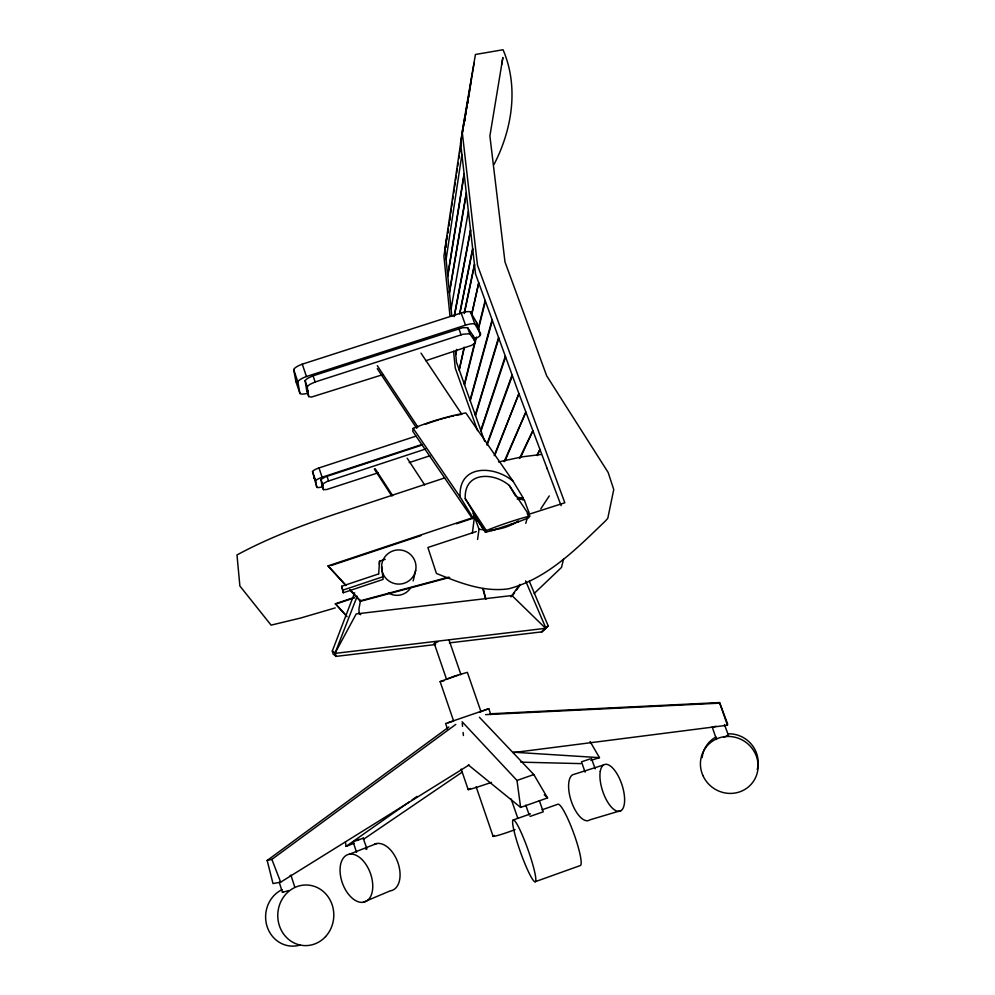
<?xml version="1.0" encoding="UTF-8"?>
<svg xmlns="http://www.w3.org/2000/svg" width="995" height="995" viewBox="0 0 995 995"><rect width="100%" height="100%" fill="white"/><g stroke="black" fill="none" stroke-linecap="round" stroke-linejoin="round"><path stroke-width="1.49" d="M379.356 564.252L379.53 561.217L385.214 559.314M378.672 573.991L379.53 561.217M381.707 566.342L383.087 579.426L343.25 592.759L341.608 586.304L378.635 573.928M477.563 539.452L479.03 529.265L474.466 516.679L475.025 515.124L465.237 498.657C463.931 471.394 493.557 471.953 509.328 485.485L529.738 516.057L528.544 517.91L517.711 522.076M483.881 529.925L474.913 516.218M512.997 481.132L465.847 412.962A58.12 11.629 -17.6 0 0 413.186 428.347L412.776 431.345L472.376 518.494L472.774 517.512L460.125 496.978C458.185 464.08 494.092 465.262 512.997 481.132L523.283 498.06L522.96 499.938M513.097 752.63L727.444 725.218L727.606 723.925L719.572 702.582L489.863 713.801M472.351 533.283L474.603 515.572M462.115 133.467L444.976 248.576L451.829 316.161M449.267 222.992L448.807 226.052L448.919 225.442M449.591 220.84L450.275 216.251M450.623 213.813L451.295 209.224M451.63 207.059L452.315 202.47M452.663 200.057L453.222 196.351M453.67 193.279L454.242 189.349M454.578 187.159L455.262 182.57M455.598 180.17L456.282 175.58M456.618 173.379L457.302 168.789M457.638 166.401L458.21 162.658M458.77 158.752L459.217 155.693M459.566 153.479L460.25 148.877M460.585 146.514L461.257 141.924M461.717 138.865L462.289 135.096M462.737 132.036L463.197 128.977M463.521 126.626L474.117 63.108M464.69 121.34L465.262 117.584M465.598 115.233L466.17 111.477M466.493 109.139L468.21 97.734M467.774 103.306L468.235 100.259M468.695 97.211L471.419 78.903M446.083 259.508L461.904 154.424M447.713 275.578L464.093 173.603M447.775 276.224L464.18 174.336M447.203 236.337L443.894 255.951L450.001 316.211M447.725 233.327L448.235 230.305M449.404 292.194L466.269 192.731M465.113 115.917L460.548 142.633L475.56 274.048L517.487 389.754L561.118 505.671M446.419 240.056L447.141 235.852M447.613 233.054L448.335 228.85M449.877 219.795L450.349 216.972M449.466 292.841L466.356 193.465M451.096 308.86L468.384 211.226M360.538 600.271L358.934 608.965L359.158 613.119M454.093 316.659L470.511 229.833M501.604 64.675L502.885 57.486L489.888 135.979L504.987 261.934L546.665 375.787L608.156 472.476L613.753 489.552L607.783 518.333L605.383 521.019C576.988 548.158 547.835 578.568 508.557 588.816C483.147 592.361 459.503 582.684 436.419 573.456L427.887 547.486L476.257 531.579M454.454 315.788L470.598 230.579M459.702 313.288L472.65 248.551M459.777 313.96L472.737 249.297M455.66 353.921L456.618 349.357M464.267 312.865L474.466 264.21M455.722 354.568L456.68 350.004M464.342 313.562L474.553 264.968M464.18 347.118L459.168 370.19L464.255 347.79M471.63 314.221L478.732 282.816L471.705 314.93M413.186 580.893L415.686 570.346A17.226 17.089 9.3 0 0 393.212 550.82A17.226 17.089 9.3 0 0 387.453 579.849A17.226 17.089 9.3 0 0 415.686 570.346M306.846 393.498A10.796 2.687 -18.6 0 1 299.93 393.473L295.901 381.533L293.699 369.605A11.094 2.935 -18.5 0 1 302.269 364.17L461.145 312.99A11.132 2.898 -20.3 0 1 470.56 312.069L476.468 322.243L480.423 335.128L479.926 335.775A10.821 2.649 -20.2 0 1 474.105 339.295M383.174 374.53L311.584 397.042L308.736 396.595L306.709 390.612L305.104 380.6L307.604 378.324L313.052 375.824L462.725 327.716L467.588 327.666L473.284 335.887L474.752 341.559M563.643 558.73L561.478 567.448L534.116 593.555M464.342 384.219L475.859 337.865M478.085 328.897L485.137 300.478M464.553 384.829L476.468 337.056M478.334 329.594L485.411 301.224M473.284 335.887L475.411 341.807L474.727 343.3L471.618 345.352L425.798 360.725M480.423 335.128L476.468 322.243M525.795 523.333L527.288 517.723M528.034 514.912L528.78 512.114L524.154 499.589L517.189 498.943M470.026 400.177L492.102 319.706M470.249 400.786L492.376 320.452M475.299 414.952L498.557 337.529M475.51 415.562L498.831 338.263M727.444 725.218L719.572 702.582M480.796 430.4L505.311 356.16M481.02 431.009L505.584 356.906M486.853 444.442L512.089 374.879M487.077 445.063L512.363 375.625M336.012 656.041L333.238 654.237L332.305 651.053L354.643 592.809M335.713 654.996L335.141 652.907L357.18 596.229M494.179 455.66L518.93 393.597L494.975 454.852M494.092 164.324C512.176 129.425 518.992 86.727 503.047 49.75L475.436 54.476L462.178 131.614L477.476 265.205L564.824 502.786L527.549 514.713M504.142 461.668L525.882 412.079L505 460.909M519.502 458.421L532.897 430.698L520.435 457.737M472.824 513.209L485.448 532.313L486.331 530.559A48.892 5.883 -19.4 0 1 529.726 516.057M537.076 454.839L539.949 449.429L537.35 455.586M435.599 644.524L335.75 656.426L334.905 653.404L356.21 613.927L511.94 595.532L545.583 628.305L541.578 631.9L449.417 642.882M308.736 396.595L307.181 386.744L309.694 384.48L315.154 381.981L463.048 334.233L469.764 333.723L475.411 341.807M540.758 508.905L549.277 495.92M510.982 596.851L519.937 584.376M511.952 596.378L514.589 592.721M516.355 590.271L519.875 585.396M378.249 472.762L326.746 489.515L323.425 489.639L321.895 485.1L320.987 479.466L325.464 476.829L422.527 444.889M323.425 489.639L322.554 484.105L327.044 481.493L425.611 449.019M724.435 724.559L728.439 735.342L723.639 737.357M475.025 515.124L472.774 517.512L475.535 516.43M548.17 625.843L541.529 632.061L548.17 625.843L529.278 581.204M527.188 513.731L528.78 512.114M716.5 739.472L712.246 727.096M469.093 764.968L280.665 882.155L273.003 883.572L267.157 860.476L448.882 726.984M267.157 860.476L271.871 859.369L455.81 724.397M345.402 841.994L346.111 846.359L409.505 801.721M412.029 799.943L417.104 796.373M491.654 530.621L518.519 521.778M363.523 839.27L462.327 772.045M518.47 520.945L514.577 523.283A55.185 53.966 18.9 0 1 492.823 529.8L489.764 529.925M279.296 882.403L282.468 892.378L283.326 891.881M446.593 679.436L434.255 643.454L438.123 641.688M290.105 875.612L290.938 875.152L294.582 886.533M472.376 518.494L474.366 517.425M453.633 721.039L440.138 681.637L454.578 676.09L467.364 672.346L480.958 711.661M365.861 849.407L366.968 848.884L363.163 838.126M363.449 838.138L353.324 841.708M363.051 902.316A25.136 14.825 70.1 0 0 366.036 864.543A25.136 14.825 70.1 0 0 340.141 867.802A25.136 14.825 70.1 0 0 363.051 902.316L390.251 890.848A24.726 14.925 69.8 0 0 397.988 862.876A24.726 14.925 69.8 0 0 374.294 844.32M349.419 854.17L376.744 843.536M490.809 714.547L488.781 708.689L479.615 712.072M447.75 678.876L457.725 675.356M346.111 846.359L354.17 843.25M590.234 758.911L581.503 761.809L585.085 772.157M535.074 881.757A32.773 3.955 70.4 0 0 522.35 835.191A32.773 3.955 70.4 0 0 515.236 835.626A32.773 3.955 70.4 0 0 535.074 881.757L580.097 865.625A32.648 4.913 70 0 0 573.879 833.698A32.648 4.913 70 0 0 557.896 804.234L542.039 809.83M356.409 840.34L359.108 839.382M468.384 764.981L520.621 807.418L547.548 797.928L533.817 774.558L479.428 717.271M513.196 819.992L530.497 813.898M462.103 721.736L517.002 780.441L533.817 774.558M343.25 592.759L342.889 590.135L383.311 576.615M347.044 616.726L335.365 603.754L354.382 597.386M335.452 604.176L354.419 597.821M288.749 890.55L282.468 892.378M345.837 585.595L328.027 565.881L474.677 517.027M331.099 565.533L421.047 535.559M456.444 523.768L472.662 518.358M409.206 462.588L429.84 455.797M444.69 477.923L336.136 513.793C302.219 525.236 268.513 537.872 236.984 554.949L239.894 586.018L271.088 625.134L300.813 617.982L335.215 607.908M321.945 486.928A8.122 1.517 -18.5 0 1 316.808 487.326L312.517 471.555A8.283 1.629 -18.5 0 1 318.985 467.936L415.96 436.158M316.808 487.326L315.639 480.834A8.296 1.58 -18.5 0 1 322.119 477.252L422.116 444.429M448.048 722.83L453.036 721.201M299.93 393.473L297.841 381.893A11.107 2.836 -18.6 0 1 306.448 376.52L465.523 325.166A11.144 2.811 -20.2 0 1 474.926 324.183L480.709 334.022M590.881 760.391L599.463 757.643L590.085 741.511M603.542 764.981L572.511 774.819A24.29 10.472 72 0 0 572.125 803.525A24.29 10.472 72 0 0 589.886 819.855L621.216 810.49M715.977 726.226L712.01 727.333M443.969 680.754L440.138 681.637M349.942 589.525L360.389 600.793L448.459 577.212M350.004 590.085L360.414 601.316L449.69 577.411M485.448 532.313L492.065 530.497A51.653 6.53 -19.5 0 0 495.56 529.477M488.781 708.689L445.611 723.514L447.613 729.385M530.074 816.422L543.258 811.808L539.352 800.614M498.495 461.966L522.164 456.842L541.168 454.466M727.046 735.641L728.439 735.342M334.905 653.404L545.583 628.305M460.187 674.635L460.921 674.548L449.031 640.046M485.585 714.646L719.397 703.166M434.255 643.454L435.039 643.442M520.845 762.158L580.869 763.613M483.881 529.825L479.03 529.265M323.014 485.286L321.895 485.1M513.408 752.195L599.463 757.643M517.499 497.376L523.283 498.06M308.239 391.097L306.709 390.612M332.305 651.053L335.141 652.907M358.511 613.131L360.737 614.699M544.24 794.818L547.548 797.928M328.027 565.881L345.775 585.023M335.365 603.754L346.546 615.855M413.174 428.347L460.125 496.978M420.997 353.138L461.817 414.293A49.041 9.863 -17.6 0 0 456.183 415.375M377.316 365.725L417.912 427.104M465.237 498.657L486.331 530.559M377.267 368.647L416.694 428.298M407.179 458.197L424.654 484.913M375.165 468.72L392.689 495.684M374.307 469.055L391.731 495.883M509.328 485.485L515.497 495.983M525.609 580.918L545.907 628.144M271.871 859.369L280.665 882.155M547.051 468.272L547.325 469.043M470.56 312.069L474.926 324.183M467.588 327.666L469.764 333.723M461.145 312.99L465.523 325.166M458.894 328.723L461.071 334.817M484.64 441.146L456.506 362.255L455.424 351.509M477.55 430.661L455.262 368.063L453.558 351.285M591.453 758.389L595.172 768.836M525.783 805.129L529.191 814.917M511.156 799.035L517.698 817.965M476.12 786.734L493.11 836.36M461.158 769.06L468.185 789.644M313.052 375.824L315.154 381.981M302.269 364.17L306.448 376.52M305.104 380.6L307.181 386.744M293.699 369.605L297.841 381.893M326.982 476.257L328.549 480.908M318.985 467.936L322.119 477.252M320.987 479.466L322.554 484.105M312.517 471.555L315.639 480.834M341.608 586.304L342.889 590.135M353.063 841.683L356.583 852.416M483.172 588.48L485.821 599.338L482.898 588.94M517.002 780.441L520.621 807.418M462.24 723.265L462.538 726.325M463.11 732.457L463.409 735.516M446.183 241.462L446.22 247.22M410.786 587.635A16.206 16.082 9.6 0 1 388.498 592.97M491.493 782.356A23.034 0.746 -19 0 1 471.817 788.786A23.034 0.746 -19 0 1 470.473 788.463M515.037 829.594A14.664 0.97 -19 0 1 498.085 835.352A14.664 0.97 -19 0 1 494.353 835.402M296.522 381.943A10.783 2.774 -18.5 0 1 295.901 381.533M425.039 424.38A49.041 9.863 -17.6 0 1 438.882 419.79M440.151 419.417A49.041 9.863 -17.6 0 1 442.688 418.684M443.957 418.335A49.041 9.863 -17.6 0 1 446.481 417.664M447.725 417.34A49.041 9.863 -17.6 0 1 450.2 416.731M451.419 416.432A49.041 9.863 -17.6 0 1 453.832 415.885M513.992 523.42A51.653 6.53 -19.5 0 1 510.248 524.726M314.992 478.508A8.109 1.567 -18.5 0 1 313.748 478.259M702.147 757.643A28.445 27.35 35.6 0 1 715.965 737.046M728.489 733.8A28.445 27.35 35.6 0 1 757.245 769.558M300.328 944.964A29.552 27.375 -86 0 1 267.182 926.755A29.552 27.375 -86 0 1 282.07 889.629M702.918 775.553A29.228 28.096 35.9 0 0 752.618 782.505A29.228 28.096 35.9 0 0 732.245 736.723A29.228 28.096 35.9 0 0 702.918 775.553M325.576 936.593A30.31 28.009 -87.2 0 0 313.064 885.973A30.31 28.009 -87.2 0 0 278.712 923.36A30.31 28.009 -87.2 0 0 325.576 936.593M600.271 771.324A24.576 10.149 71.7 0 0 615.743 810.626A24.576 10.149 71.7 0 0 620.78 781.523A24.576 10.149 71.7 0 0 600.271 771.324"/></g></svg>
